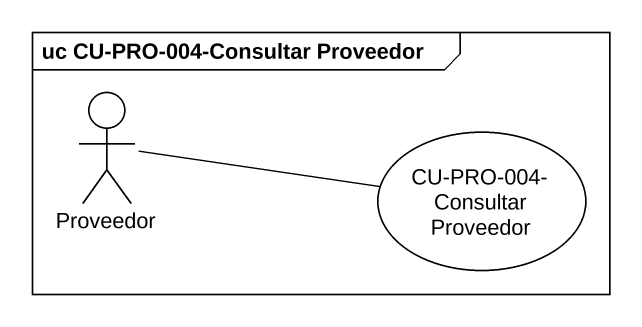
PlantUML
@startuml
mainframe uc CU-PRO-004-Consultar Proveedor
actor Proveedor
usecase "CU-PRO-004-Consultar Proveedor" as CU_PRO_004_Consultar
Proveedor -right- CU_PRO_004_Consultar
@enduml
